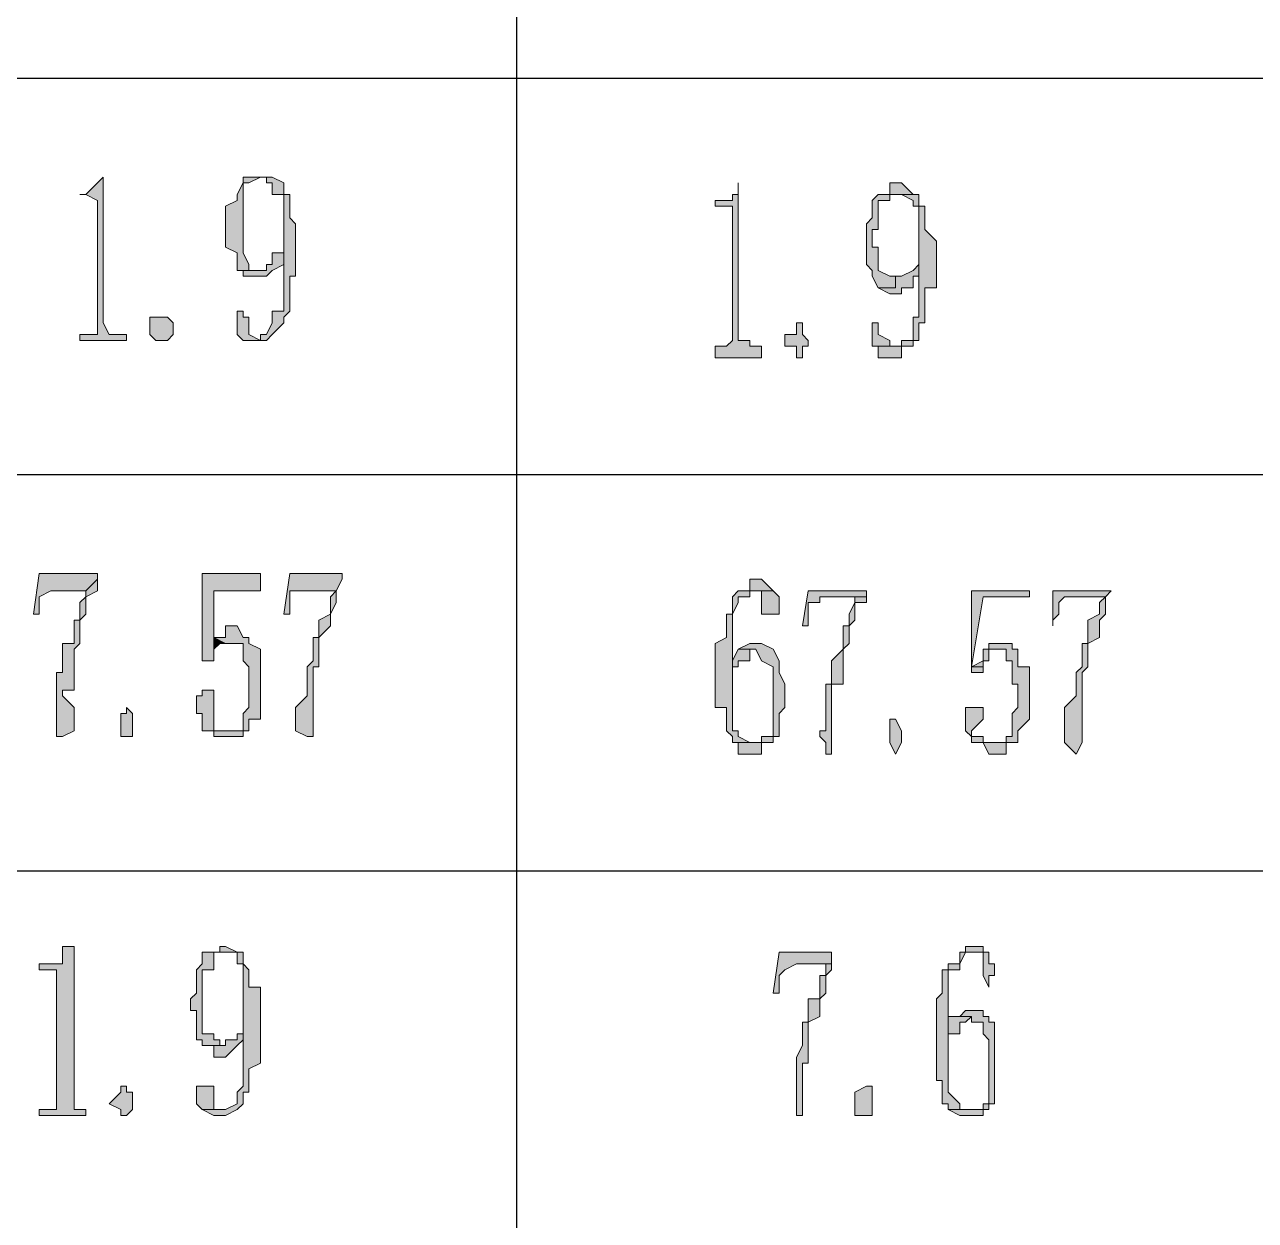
# Model space of a CAD drawing. Header units: millimetres. Extents: x 20 to 821, y 1 to 1134.
# Drawn here: x 745.11 to 783.13, y 311.18 to 348.11 of the extents above; entities that cross this region are included whole.
import ezdxf

# ---------------------------------------------------------------- set-up
doc = ezdxf.new("R2010")
doc.units = ezdxf.units.MM
doc.layers.add('1', color=7, linetype='Continuous')

msp = doc.modelspace()

# ---------------------------------------------------------------- hatches: boundary and pattern name
h = msp.add_hatch(color=0)
h.dxf.hatch_style = 2
h.paths.add_polyline_path([(747.54, 343.401732), (747.36, 343.221732), (747, 342.861732), (746.82, 342.861732), (747, 342.861732), (747.36, 342.681732), (747.36, 338.541732), (747, 338.541732), (746.82, 338.541732), (746.82, 338.361732), (748.26, 338.361732), (748.26, 338.541732), (748.08, 338.541732), (747.72, 338.541732), (747.54, 338.901732)])
h = msp.add_hatch(color=0)
h.dxf.hatch_style = 2
h.paths.add_polyline_path([(752.4, 343.401732), (751.86, 343.401732), (751.86, 343.221732), (751.68, 342.861732), (751.68, 342.681732), (751.32, 342.501732), (751.32, 341.241732), (751.68, 341.061732), (751.68, 340.701732), (751.68, 340.521732), (752.4, 340.521732), (752.04, 340.521732), (752.04, 340.701732), (751.86, 341.061732), (751.86, 343.221732), (752.04, 343.221732), (752.4, 343.401732), (752.76, 343.401732), (752.58, 343.401732)])
h = msp.add_hatch(color=0)
h.dxf.hatch_style = 2
h.paths.add_polyline_path([(752.76, 343.401732), (752.4, 343.401732), (752.58, 343.401732), (752.58, 343.221732), (752.76, 343.221732), (752.76, 342.861732), (753.12, 342.861732), (753.12, 340.341732), (753.12, 339.981732), (753.12, 339.261732), (752.76, 339.261732), (752.76, 338.901732), (752.58, 338.541732), (752.4, 338.541732), (752.4, 338.361732), (751.86, 338.361732), (752.04, 338.361732), (752.58, 338.361732), (752.76, 338.541732), (753.12, 338.901732), (753.12, 339.081732), (753.3, 339.261732), (753.3, 340.341732), (753.48, 340.341732), (753.48, 341.961732), (753.3, 342.141732), (753.3, 342.861732), (753.12, 342.861732), (753.12, 343.221732)])
h = msp.add_hatch(color=0)
h.dxf.hatch_style = 2
h.paths.add_polyline_path([(767.16, 343.221732), (767.16, 342.861732), (766.98, 342.861732), (766.98, 342.681732), (766.8, 342.681732), (766.44, 342.681732), (766.44, 342.501732), (766.98, 342.501732), (766.98, 342.141732), (766.98, 338.361732), (766.8, 338.181732), (766.44, 338.181732), (766.44, 337.821732), (767.88, 337.821732), (767.88, 338.181732), (767.7, 338.181732), (767.52, 338.181732), (767.52, 338.361732), (767.16, 338.361732), (767.16, 338.541732)])
h = msp.add_hatch(color=0)
h.dxf.hatch_style = 2
h.paths.add_polyline_path([(772.02, 343.221732), (771.84, 343.221732), (771.84, 342.861732), (771.48, 342.861732), (771.3, 342.681732), (771.3, 342.141732), (771.12, 341.961732), (771.12, 340.701732), (771.3, 340.521732), (771.3, 340.341732), (771.48, 339.981732), (772.02, 339.981732), (772.02, 340.341732), (771.84, 340.341732), (771.48, 340.521732), (771.48, 341.241732), (771.3, 341.241732), (771.3, 341.781732), (771.48, 341.781732), (771.48, 342.681732), (771.84, 342.681732), (771.84, 342.861732), (772.02, 342.861732), (772.56, 342.861732), (772.2, 343.221732)])
h = msp.add_hatch(color=0)
h.dxf.hatch_style = 2
h.paths.add_polyline_path([(772.56, 342.861732), (772.02, 342.861732), (772.2, 342.861732), (772.56, 342.681732), (772.56, 342.501732), (772.74, 342.501732), (772.74, 339.801732), (772.74, 339.621732), (772.74, 339.081732), (772.56, 339.081732), (772.56, 338.361732), (772.2, 338.361732), (772.2, 338.181732), (772.02, 338.181732), (771.48, 338.181732), (771.48, 337.821732), (772.2, 337.821732), (772.2, 338.181732), (772.56, 338.181732), (772.56, 338.361732), (772.74, 338.361732), (772.74, 338.541732), (772.74, 338.901732), (772.92, 338.901732), (772.92, 339.981732), (773.28, 339.981732), (773.28, 341.421732), (772.92, 341.781732), (772.92, 342.501732), (772.74, 342.501732), (772.74, 342.861732)])
h = msp.add_hatch(color=0)
h.dxf.hatch_style = 2
h.paths.add_polyline_path([(753.12, 341.061732), (752.76, 341.061732), (752.76, 340.701732), (752.58, 340.701732), (752.58, 340.521732), (751.86, 340.521732), (751.86, 340.341732), (752.58, 340.341732), (752.76, 340.521732), (753.12, 340.701732)])
h = msp.add_hatch(color=0)
h.dxf.hatch_style = 2
h.paths.add_polyline_path([(772.74, 340.701732), (772.56, 340.521732), (772.2, 340.341732), (772.02, 340.341732), (772.02, 339.981732), (771.48, 339.981732), (771.84, 339.801732), (772.2, 339.801732), (772.2, 339.981732), (772.56, 339.981732), (772.56, 340.341732), (772.74, 340.341732), (772.74, 340.521732)])
h = msp.add_hatch(color=0)
h.dxf.hatch_style = 2
h.paths.add_polyline_path([(751.86, 339.261732), (751.68, 339.261732), (751.68, 339.081732), (751.68, 338.541732), (751.86, 338.361732), (752.4, 338.361732), (752.04, 338.541732), (752.04, 339.081732), (751.86, 339.081732)])
h = msp.add_hatch(color=0)
h.dxf.hatch_style = 2
h.paths.add_polyline_path([(749.16, 338.361732), (748.98, 338.541732), (748.98, 339.081732), (749.16, 339.081732), (749.52, 339.081732), (749.7, 338.901732), (749.7, 338.541732), (749.52, 338.361732)])
h = msp.add_hatch(color=0)
h.dxf.hatch_style = 2
h.paths.add_polyline_path([(768.96, 337.821732), (768.96, 338.181732), (768.6, 338.181732), (768.6, 338.541732), (768.96, 338.541732), (768.96, 338.901732), (769.14, 338.901732), (769.14, 338.541732), (769.32, 338.361732), (769.32, 338.181732), (769.14, 338.181732), (769.14, 337.821732)])
h = msp.add_hatch(color=0)
h.dxf.hatch_style = 2
h.paths.add_polyline_path([(771.48, 338.901732), (771.3, 338.901732), (771.3, 338.541732), (771.3, 338.181732), (771.48, 338.181732), (772.02, 338.181732), (771.84, 338.181732), (771.84, 338.361732), (771.48, 338.541732)])
h = msp.add_hatch(color=0)
h.dxf.hatch_style = 2
h.paths.add_polyline_path([(747.36, 331.161732), (745.56, 331.161732), (745.38, 329.901732), (745.56, 329.901732), (745.56, 330.261732), (745.56, 330.441732), (745.92, 330.621732), (747, 330.621732), (747.36, 330.981732)])
h = msp.add_hatch(color=0)
h.dxf.hatch_style = 2
h.paths.add_polyline_path([(747.36, 330.981732), (747, 330.621732), (747, 330.441732), (746.82, 330.261732), (746.82, 329.721732), (746.64, 329.721732), (746.64, 329.001732), (746.28, 329.001732), (746.28, 328.101732), (746.1, 328.101732), (746.1, 327.381732), (746.1, 327.021732), (746.1, 326.121732), (746.28, 326.121732), (746.64, 326.301732), (746.64, 327.021732), (746.28, 327.381732), (746.28, 327.561732), (746.64, 327.561732), (746.64, 328.821732), (746.82, 329.001732), (746.82, 329.721732), (747, 329.901732), (747, 330.441732), (747.36, 330.621732)])
h = msp.add_hatch(color=0)
h.dxf.hatch_style = 2
h.paths.add_polyline_path([(752.4, 331.161732), (750.6, 331.161732), (750.6, 328.461732), (750.96, 328.461732), (750.96, 328.821732), (750.96, 330.621732), (752.4, 330.621732)])
h = msp.add_hatch(color=0)
h.dxf.hatch_style = 2
h.paths.add_polyline_path([(754.92, 331.161732), (753.3, 331.161732), (753.12, 329.901732), (753.3, 329.901732), (753.3, 330.261732), (753.3, 330.621732), (753.48, 330.621732), (754.74, 330.621732), (754.92, 330.981732)])
h = msp.add_hatch(color=0)
h.dxf.hatch_style = 2
h.paths.add_polyline_path([(754.92, 330.981732), (754.74, 330.621732), (754.56, 330.441732), (754.56, 329.901732), (754.2, 329.721732), (754.2, 329.181732), (754.02, 329.181732), (754.02, 328.461732), (753.84, 328.281732), (753.84, 327.381732), (753.48, 327.021732), (753.48, 326.301732), (753.84, 326.121732), (754.02, 326.121732), (754.02, 326.301732), (754.02, 328.281732), (754.2, 328.281732), (754.2, 329.181732), (754.56, 329.541732), (754.56, 329.901732), (754.74, 330.261732), (754.74, 330.621732)])
h = msp.add_hatch(color=0)
h.dxf.hatch_style = 2
h.paths.add_polyline_path([(767.7, 330.981732), (767.52, 330.981732), (767.52, 330.621732), (767.16, 330.621732), (766.98, 330.441732), (766.98, 329.901732), (766.8, 329.901732), (766.8, 329.181732), (766.44, 329.001732), (766.44, 328.101732), (766.44, 327.741732), (766.44, 327.021732), (766.8, 327.021732), (766.8, 326.301732), (766.98, 326.121732), (766.98, 325.941732), (767.16, 325.941732), (767.7, 325.941732), (767.52, 325.941732), (767.16, 326.121732), (767.16, 326.301732), (766.98, 326.301732), (766.98, 329.901732), (767.16, 330.261732), (767.16, 330.441732), (767.52, 330.441732), (767.52, 330.621732), (767.7, 330.621732), (768.24, 330.621732), (767.88, 330.981732)])
h = msp.add_hatch(color=0)
h.dxf.hatch_style = 2
h.paths.add_polyline_path([(768.24, 330.621732), (767.7, 330.621732), (767.88, 330.621732), (767.88, 329.901732), (768.24, 329.901732), (768.42, 329.901732), (768.42, 330.261732), (768.42, 330.441732)])
h = msp.add_hatch(color=0)
h.dxf.hatch_style = 2
h.paths.add_polyline_path([(771.12, 330.621732), (769.32, 330.621732), (769.14, 329.541732), (769.32, 329.541732), (769.32, 329.721732), (769.32, 330.261732), (769.68, 330.261732), (769.68, 330.441732), (769.86, 330.441732), (771.12, 330.441732)])
h = msp.add_hatch(color=0)
h.dxf.hatch_style = 2
h.paths.add_polyline_path([(771.12, 330.441732), (770.76, 330.441732), (770.76, 330.261732), (770.58, 329.901732), (770.58, 329.541732), (770.4, 329.541732), (770.4, 328.821732), (770.04, 328.461732), (770.04, 327.741732), (769.86, 327.741732), (769.86, 326.841732), (769.86, 326.661732), (769.86, 326.301732), (769.68, 326.301732), (769.68, 326.121732), (769.86, 325.941732), (769.86, 325.581732), (770.04, 325.581732), (770.04, 327.741732), (770.4, 327.741732), (770.4, 328.821732), (770.58, 329.001732), (770.58, 329.541732), (770.76, 329.721732), (770.76, 330.261732), (771.12, 330.261732)])
h = msp.add_hatch(color=0)
h.dxf.hatch_style = 2
h.paths.add_polyline_path([(776.16, 330.621732), (774.36, 330.621732), (774.36, 328.101732), (774.72, 328.101732), (774.72, 328.281732), (774.36, 328.281732), (774.72, 330.441732), (776.16, 330.441732)])
h = msp.add_hatch(color=0)
h.dxf.hatch_style = 2
h.paths.add_polyline_path([(778.68, 330.621732), (776.88, 330.621732), (776.88, 329.541732), (776.88, 329.721732), (777.06, 329.901732), (777.06, 330.261732), (777.24, 330.441732), (778.5, 330.441732)])
h = msp.add_hatch(color=0)
h.dxf.hatch_style = 2
h.paths.add_polyline_path([(778.5, 330.441732), (778.32, 330.261732), (778.32, 329.901732), (777.96, 329.721732), (777.96, 329.001732), (777.78, 329.001732), (777.78, 328.281732), (777.6, 328.101732), (777.6, 327.381732), (777.24, 327.021732), (777.24, 326.841732), (777.24, 326.661732), (777.24, 325.941732), (777.6, 325.581732), (777.78, 325.941732), (777.78, 328.101732), (777.96, 328.281732), (777.96, 329.001732), (778.32, 329.181732), (778.32, 329.721732), (778.5, 329.901732)])
h = msp.add_hatch(color=0)
h.dxf.hatch_style = 2
h.paths.add_polyline_path([(751.68, 329.541732), (751.32, 329.541732), (751.32, 329.181732), (750.96, 329.181732), (751.32, 329.001732), (751.86, 329.001732), (751.86, 328.821732), (751.86, 328.461732), (752.04, 328.281732), (752.04, 327.021732), (751.86, 326.841732), (751.86, 326.301732), (751.68, 326.301732), (750.96, 326.301732), (750.96, 326.121732), (751.86, 326.121732), (751.86, 326.301732), (752.04, 326.301732), (752.04, 326.661732), (752.4, 326.661732), (752.4, 326.841732), (752.4, 328.821732), (752.04, 329.001732), (752.04, 329.181732), (751.86, 329.181732)])
h = msp.add_hatch(color=0)
h.dxf.hatch_style = 2
h.paths.add_polyline_path([(750.96, 329.181732), (750.96, 328.821732), (751.14, 329.001732), (751.32, 329.001732)])
h = msp.add_hatch(color=0)
h.dxf.hatch_style = 2
h.paths.add_polyline_path([(767.7, 329.001732), (767.52, 329.001732), (767.16, 328.821732), (767.7, 328.821732), (767.88, 328.461732), (768.24, 328.281732), (768.24, 326.301732), (768.24, 326.121732), (767.88, 326.121732), (767.88, 325.941732), (767.7, 325.941732), (767.16, 325.941732), (767.16, 325.581732), (767.88, 325.581732), (767.88, 325.941732), (768.24, 325.941732), (768.24, 326.121732), (768.42, 326.121732), (768.42, 326.301732), (768.42, 326.841732), (768.6, 327.021732), (768.6, 327.741732), (768.42, 328.101732), (768.42, 328.461732), (768.24, 328.821732), (767.88, 329.001732)])
h = msp.add_hatch(color=0)
h.dxf.hatch_style = 2
h.paths.add_polyline_path([(775.44, 329.001732), (774.9, 329.001732), (774.9, 328.821732), (774.72, 328.821732), (775.08, 328.821732), (775.44, 328.821732), (775.44, 328.461732), (775.62, 328.461732), (775.62, 328.281732), (775.62, 327.741732), (775.8, 327.741732), (775.8, 327.021732), (775.62, 326.841732), (775.62, 326.301732), (775.62, 326.121732), (775.44, 326.121732), (775.44, 325.941732), (775.08, 325.941732), (774.72, 325.941732), (774.9, 325.581732), (775.44, 325.581732), (775.44, 325.941732), (775.8, 325.941732), (775.8, 326.121732), (775.8, 326.301732), (776.16, 326.661732), (776.16, 328.281732), (775.8, 328.281732), (775.8, 328.821732), (775.62, 328.821732), (775.62, 329.001732)])
h = msp.add_hatch(color=0)
h.dxf.hatch_style = 2
h.paths.add_polyline_path([(767.16, 328.821732), (766.98, 328.461732), (766.98, 328.101732), (766.98, 328.281732), (767.16, 328.281732), (767.16, 328.461732), (767.52, 328.461732), (767.52, 328.821732), (767.7, 328.821732)])
h = msp.add_hatch(color=0)
h.dxf.hatch_style = 2
h.paths.add_polyline_path([(774.72, 328.821732), (774.72, 328.461732), (774.36, 328.281732), (774.72, 328.281732), (774.72, 328.461732), (774.9, 328.461732), (774.9, 328.821732), (775.08, 328.821732)])
h = msp.add_hatch(color=0)
h.dxf.hatch_style = 2
h.paths.add_polyline_path([(750.6, 327.561732), (750.6, 327.381732), (750.42, 327.381732), (750.42, 326.841732), (750.6, 326.841732), (750.6, 326.301732), (750.96, 326.301732), (751.32, 326.301732), (751.14, 326.301732), (750.96, 326.301732), (750.96, 326.661732), (750.96, 327.021732), (750.96, 327.561732)])
h = msp.add_hatch(color=0)
h.dxf.hatch_style = 2
h.paths.add_polyline_path([(748.26, 326.121732), (748.08, 326.121732), (748.08, 326.301732), (748.08, 326.841732), (748.26, 326.841732), (748.26, 327.021732), (748.44, 326.841732), (748.44, 326.121732)])
h = msp.add_hatch(color=0)
h.dxf.hatch_style = 2
h.paths.add_polyline_path([(774.36, 327.021732), (774.18, 327.021732), (774.18, 326.841732), (774.18, 326.301732), (774.36, 326.121732), (774.36, 325.941732), (774.72, 325.941732), (775.08, 325.941732), (774.9, 325.941732), (774.72, 325.941732), (774.72, 326.121732), (774.36, 326.121732), (774.36, 326.301732), (774.72, 326.661732), (774.72, 327.021732)])
h = msp.add_hatch(color=0)
h.dxf.hatch_style = 2
h.paths.add_polyline_path([(772.02, 325.581732), (771.84, 325.941732), (771.84, 326.661732), (772.02, 326.661732), (772.2, 326.301732), (772.2, 325.941732)])
h = msp.add_hatch(color=0)
h.dxf.hatch_style = 2
h.paths.add_polyline_path([(746.64, 319.641732), (746.28, 319.641732), (746.28, 319.461732), (746.28, 319.101732), (746.1, 319.101732), (745.56, 319.101732), (745.56, 318.921732), (746.1, 318.921732), (746.1, 318.741732), (746.1, 314.601732), (745.92, 314.601732), (745.56, 314.601732), (745.56, 314.421732), (747, 314.421732), (747, 314.601732), (746.82, 314.601732), (746.64, 314.601732), (746.64, 314.781732)])
h = msp.add_hatch(color=0)
h.dxf.hatch_style = 2
h.paths.add_polyline_path([(751.32, 319.641732), (751.14, 319.641732), (751.14, 319.461732), (750.6, 319.461732), (750.6, 319.101732), (750.42, 318.921732), (750.42, 318.201732), (750.24, 318.021732), (750.24, 317.661732), (750.42, 317.661732), (750.42, 316.761732), (750.6, 316.761732), (750.6, 316.581732), (751.14, 316.581732), (751.14, 316.761732), (750.96, 316.761732), (750.96, 316.941732), (750.6, 316.941732), (750.6, 318.921732), (750.96, 318.921732), (750.96, 319.461732), (751.14, 319.461732), (751.86, 319.461732), (751.68, 319.461732)])
h = msp.add_hatch(color=0)
h.dxf.hatch_style = 2
h.paths.add_polyline_path([(751.86, 319.461732), (751.32, 319.461732), (751.68, 319.461732), (751.68, 319.101732), (751.86, 319.101732), (751.86, 316.221732), (751.86, 316.041732), (751.86, 315.321732), (751.68, 315.141732), (751.68, 314.781732), (751.32, 314.601732), (750.6, 314.601732), (750.96, 314.421732), (751.32, 314.421732), (751.68, 314.601732), (751.86, 314.781732), (751.86, 315.141732), (752.04, 315.141732), (752.04, 315.861732), (752.4, 316.041732), (752.4, 318.381732), (752.04, 318.381732), (752.04, 318.921732), (751.86, 319.101732)])
h = msp.add_hatch(color=0)
h.dxf.hatch_style = 2
h.paths.add_polyline_path([(770.04, 319.461732), (768.42, 319.461732), (768.24, 318.201732), (768.42, 318.201732), (768.42, 318.381732), (768.42, 318.741732), (768.6, 318.921732), (768.96, 319.101732), (770.04, 319.101732)])
h = msp.add_hatch(color=0)
h.dxf.hatch_style = 2
h.paths.add_polyline_path([(774.36, 319.641732), (774.18, 319.641732), (774.18, 319.461732), (774, 319.461732), (774, 319.101732), (773.64, 319.101732), (773.64, 318.921732), (773.46, 318.921732), (773.46, 318.741732), (773.46, 318.201732), (773.28, 318.021732), (773.28, 316.761732), (773.28, 316.581732), (773.28, 315.501732), (773.46, 315.501732), (773.46, 314.781732), (773.64, 314.781732), (773.64, 314.601732), (774.36, 314.601732), (774, 314.601732), (774, 314.781732), (773.64, 315.141732), (773.64, 318.921732), (774, 318.921732), (774, 319.101732), (774.18, 319.461732), (774.9, 319.461732), (774.72, 319.461732), (774.72, 319.641732)])
h = msp.add_hatch(color=0)
h.dxf.hatch_style = 2
h.paths.add_polyline_path([(774.9, 319.461732), (774.36, 319.461732), (774.72, 319.461732), (774.72, 318.741732), (774.9, 318.381732), (774.9, 318.741732), (775.08, 318.741732), (775.08, 319.101732), (774.9, 319.101732)])
h = msp.add_hatch(color=0)
h.dxf.hatch_style = 2
h.paths.add_polyline_path([(770.04, 319.101732), (769.86, 319.101732), (769.86, 318.921732), (769.86, 318.741732), (769.68, 318.741732), (769.68, 318.021732), (769.32, 318.021732), (769.32, 317.301732), (769.14, 317.301732), (769.14, 316.581732), (768.96, 316.221732), (768.96, 315.501732), (768.96, 315.321732), (768.96, 314.421732), (769.14, 314.421732), (769.14, 316.041732), (769.32, 316.041732), (769.32, 317.301732), (769.68, 317.481732), (769.68, 318.021732), (769.86, 318.201732), (769.86, 318.741732), (770.04, 318.921732)])
h = msp.add_hatch(color=0)
h.dxf.hatch_style = 2
h.paths.add_polyline_path([(774.36, 317.661732), (774.18, 317.661732), (774, 317.481732), (773.64, 317.481732), (774.36, 317.481732), (774.36, 317.301732), (774.72, 317.301732), (774.72, 316.941732), (774.9, 316.761732), (774.9, 315.141732), (774.9, 314.781732), (774.72, 314.781732), (774.72, 314.601732), (773.64, 314.601732), (774, 314.421732), (774.72, 314.421732), (774.72, 314.601732), (774.9, 314.601732), (774.9, 314.781732), (775.08, 314.781732), (775.08, 315.141732), (775.08, 317.301732), (774.9, 317.301732), (774.9, 317.481732), (774.72, 317.481732), (774.72, 317.661732)])
h = msp.add_hatch(color=0)
h.dxf.hatch_style = 2
h.paths.add_polyline_path([(751.86, 317.301732), (751.86, 316.941732), (751.68, 316.941732), (751.68, 316.761732), (751.32, 316.761732), (751.32, 316.581732), (751.14, 316.581732), (750.6, 316.581732), (750.96, 316.581732), (750.96, 316.221732), (751.14, 316.221732), (751.32, 316.221732), (751.68, 316.581732), (751.86, 316.761732)])
h = msp.add_hatch(color=0)
h.dxf.hatch_style = 2
h.paths.add_polyline_path([(773.64, 317.481732), (773.64, 316.761732), (773.64, 316.941732), (774, 316.941732), (774, 317.301732), (774.18, 317.301732), (774.36, 317.481732)])
h = msp.add_hatch(color=0)
h.dxf.hatch_style = 2
h.paths.add_polyline_path([(748.26, 314.421732), (748.08, 314.421732), (748.08, 314.601732), (747.72, 314.781732), (748.08, 315.141732), (748.08, 315.321732), (748.26, 315.321732), (748.26, 315.141732), (748.44, 315.141732), (748.44, 314.601732)])
h = msp.add_hatch(color=0)
h.dxf.hatch_style = 2
h.paths.add_polyline_path([(750.6, 315.321732), (750.42, 315.321732), (750.42, 315.141732), (750.42, 314.781732), (750.6, 314.601732), (751.14, 314.601732), (750.96, 314.601732), (750.96, 315.321732)])
h = msp.add_hatch(color=0)
h.dxf.hatch_style = 2
h.paths.add_polyline_path([(771.12, 314.421732), (770.76, 314.421732), (770.76, 314.601732), (770.76, 315.141732), (771.12, 315.321732), (771.3, 315.321732), (771.3, 315.141732), (771.3, 314.421732)])

# ---------------------------------------------------------------- linework, layer by layer
at = {"layer": '1', "color": 0, "lineweight": 25}
for points in [[(760.32, 89.781732), (760.32, 419.721732)], [(557.64, 346.461732), (821.16, 346.461732)], [(557.64, 334.221732), (821.16, 334.221732)], [(557.64, 321.981732), (821.16, 321.981732)]]:
    msp.add_lwpolyline(points, dxfattribs=at)
at = {"layer": '1', "color": 0, "lineweight": 5}
for points in [[(747.54, 343.401732), (747.36, 343.221732), (747, 342.861732), (746.82, 342.861732), (747, 342.861732), (747.36, 342.681732), (747.36, 338.541732), (747, 338.541732), (746.82, 338.541732), (746.82, 338.361732), (748.26, 338.361732), (748.26, 338.541732), (748.08, 338.541732), (747.72, 338.541732), (747.54, 338.901732), (747.54, 343.401732)], [(752.4, 343.401732), (751.86, 343.401732), (751.86, 343.221732), (751.68, 342.861732), (751.68, 342.681732), (751.32, 342.501732), (751.32, 341.241732), (751.68, 341.061732), (751.68, 340.701732), (751.68, 340.521732), (752.4, 340.521732), (752.04, 340.521732), (752.04, 340.701732), (751.86, 341.061732), (751.86, 343.221732), (752.04, 343.221732), (752.4, 343.401732), (752.76, 343.401732), (752.58, 343.401732), (752.4, 343.401732)], [(752.76, 343.401732), (752.4, 343.401732), (752.58, 343.401732), (752.58, 343.221732), (752.76, 343.221732), (752.76, 342.861732), (753.12, 342.861732), (753.12, 340.341732), (753.12, 339.981732), (753.12, 339.261732), (752.76, 339.261732), (752.76, 338.901732), (752.58, 338.541732), (752.4, 338.541732), (752.4, 338.361732), (751.86, 338.361732), (752.04, 338.361732), (752.58, 338.361732), (752.76, 338.541732), (753.12, 338.901732), (753.12, 339.081732), (753.3, 339.261732), (753.3, 340.341732), (753.48, 340.341732), (753.48, 341.961732), (753.3, 342.141732), (753.3, 342.861732), (753.12, 342.861732), (753.12, 343.221732), (752.76, 343.401732)], [(767.16, 343.221732), (767.16, 342.861732), (766.98, 342.861732), (766.98, 342.681732), (766.8, 342.681732), (766.44, 342.681732), (766.44, 342.501732), (766.98, 342.501732), (766.98, 342.141732), (766.98, 338.361732), (766.8, 338.181732), (766.44, 338.181732), (766.44, 337.821732), (767.88, 337.821732), (767.88, 338.181732), (767.7, 338.181732), (767.52, 338.181732), (767.52, 338.361732), (767.16, 338.361732), (767.16, 338.541732), (767.16, 343.221732)], [(772.02, 343.221732), (771.84, 343.221732), (771.84, 342.861732), (771.48, 342.861732), (771.3, 342.681732), (771.3, 342.141732), (771.12, 341.961732), (771.12, 340.701732), (771.3, 340.521732), (771.3, 340.341732), (771.3, 340.341732), (771.48, 339.981732), (772.02, 339.981732), (772.02, 340.341732), (771.84, 340.341732), (771.48, 340.521732), (771.48, 341.241732), (771.3, 341.241732), (771.3, 341.781732), (771.48, 341.781732), (771.48, 342.681732), (771.84, 342.681732), (771.84, 342.861732), (772.02, 342.861732), (772.56, 342.861732), (772.2, 343.221732), (772.02, 343.221732)], [(772.56, 342.861732), (772.02, 342.861732), (772.2, 342.861732), (772.56, 342.681732), (772.56, 342.501732), (772.74, 342.501732), (772.74, 339.801732), (772.74, 339.621732), (772.74, 339.081732), (772.56, 339.081732), (772.56, 338.361732), (772.2, 338.361732), (772.2, 338.181732), (772.02, 338.181732), (771.48, 338.181732), (771.48, 337.821732), (772.2, 337.821732), (772.2, 338.181732), (772.56, 338.181732), (772.56, 338.361732), (772.74, 338.361732), (772.74, 338.541732), (772.74, 338.901732), (772.92, 338.901732), (772.92, 339.981732), (773.28, 339.981732), (773.28, 341.421732), (772.92, 341.781732), (772.92, 342.501732), (772.74, 342.501732), (772.74, 342.861732), (772.56, 342.861732)], [(753.12, 341.061732), (752.76, 341.061732), (752.76, 340.701732), (752.58, 340.701732), (752.58, 340.521732), (751.86, 340.521732), (751.86, 340.341732), (752.58, 340.341732), (752.76, 340.521732), (753.12, 340.701732), (753.12, 341.061732)], [(772.74, 340.701732), (772.56, 340.521732), (772.2, 340.341732), (772.02, 340.341732), (772.02, 339.981732), (771.48, 339.981732), (771.84, 339.801732), (772.2, 339.801732), (772.2, 339.981732), (772.56, 339.981732), (772.56, 340.341732), (772.74, 340.341732), (772.74, 340.521732), (772.74, 340.701732)], [(751.86, 339.261732), (751.68, 339.261732), (751.68, 339.081732), (751.68, 338.541732), (751.86, 338.361732), (752.4, 338.361732), (752.04, 338.541732), (752.04, 339.081732), (751.86, 339.081732), (751.86, 339.261732)], [(749.16, 338.361732), (748.98, 338.541732), (748.98, 339.081732), (749.16, 339.081732), (749.52, 339.081732), (749.7, 338.901732), (749.7, 338.541732), (749.52, 338.361732), (749.16, 338.361732)], [(768.96, 337.821732), (768.96, 338.181732), (768.6, 338.181732), (768.6, 338.541732), (768.96, 338.541732), (768.96, 338.901732), (769.14, 338.901732), (769.14, 338.541732), (769.32, 338.361732), (769.32, 338.181732), (769.14, 338.181732), (769.14, 337.821732), (768.96, 337.821732)], [(771.48, 338.901732), (771.3, 338.901732), (771.3, 338.541732), (771.3, 338.181732), (771.48, 338.181732), (772.02, 338.181732), (771.84, 338.181732), (771.84, 338.361732), (771.48, 338.541732), (771.48, 338.901732)], [(747.36, 331.161732), (745.56, 331.161732), (745.38, 329.901732), (745.56, 329.901732), (745.56, 330.261732), (745.56, 330.441732), (745.92, 330.621732), (747, 330.621732), (747.36, 330.981732), (747.36, 331.161732)], [(747.36, 330.981732), (747, 330.621732), (747, 330.441732), (746.82, 330.261732), (746.82, 329.721732), (746.64, 329.721732), (746.64, 329.001732), (746.28, 329.001732), (746.28, 328.101732), (746.1, 328.101732), (746.1, 327.381732), (746.1, 327.021732), (746.1, 326.121732), (746.28, 326.121732), (746.64, 326.301732), (746.64, 327.021732), (746.28, 327.381732), (746.28, 327.561732), (746.64, 327.561732), (746.64, 328.821732), (746.82, 329.001732), (746.82, 329.721732), (747, 329.901732), (747, 330.441732), (747.36, 330.621732), (747.36, 330.981732)], [(752.4, 331.161732), (750.6, 331.161732), (750.6, 328.461732), (750.96, 328.461732), (750.96, 328.821732), (750.96, 330.621732), (752.4, 330.621732), (752.4, 331.161732)], [(754.92, 331.161732), (753.3, 331.161732), (753.12, 329.901732), (753.3, 329.901732), (753.3, 330.261732), (753.3, 330.621732), (753.48, 330.621732), (754.74, 330.621732), (754.92, 330.981732), (754.92, 331.161732)], [(754.92, 330.981732), (754.74, 330.621732), (754.56, 330.441732), (754.56, 329.901732), (754.2, 329.721732), (754.2, 329.181732), (754.02, 329.181732), (754.02, 328.461732), (753.84, 328.281732), (753.84, 327.381732), (753.48, 327.021732), (753.48, 326.301732), (753.84, 326.121732), (754.02, 326.121732), (754.02, 326.301732), (754.02, 328.281732), (754.2, 328.281732), (754.2, 329.181732), (754.56, 329.541732), (754.56, 329.901732), (754.74, 330.261732), (754.74, 330.621732), (754.92, 330.981732)], [(767.7, 330.981732), (767.52, 330.981732), (767.52, 330.621732), (767.16, 330.621732), (766.98, 330.441732), (766.98, 329.901732), (766.8, 329.901732), (766.8, 329.181732), (766.44, 329.001732), (766.44, 328.101732), (766.44, 327.741732), (766.44, 327.021732), (766.8, 327.021732), (766.8, 326.301732), (766.98, 326.121732), (766.98, 325.941732), (767.16, 325.941732), (767.7, 325.941732), (767.52, 325.941732), (767.16, 326.121732), (767.16, 326.301732), (766.98, 326.301732), (766.98, 329.901732), (767.16, 330.261732), (767.16, 330.441732), (767.52, 330.441732), (767.52, 330.621732), (767.7, 330.621732), (768.24, 330.621732), (767.88, 330.981732), (767.7, 330.981732)], [(768.24, 330.621732), (767.7, 330.621732), (767.88, 330.621732), (767.88, 329.901732), (768.24, 329.901732), (768.42, 329.901732), (768.42, 330.261732), (768.42, 330.441732), (768.24, 330.621732)], [(771.12, 330.621732), (769.32, 330.621732), (769.14, 329.541732), (769.32, 329.541732), (769.32, 329.721732), (769.32, 330.261732), (769.68, 330.261732), (769.68, 330.441732), (769.86, 330.441732), (771.12, 330.441732), (771.12, 330.621732)], [(771.12, 330.441732), (770.76, 330.441732), (770.76, 330.261732), (770.58, 329.901732), (770.58, 329.541732), (770.4, 329.541732), (770.4, 328.821732), (770.04, 328.461732), (770.04, 327.741732), (769.86, 327.741732), (769.86, 326.841732), (769.86, 326.661732), (769.86, 326.301732), (769.68, 326.301732), (769.68, 326.121732), (769.86, 325.941732), (769.86, 325.581732), (770.04, 325.581732), (770.04, 327.741732), (770.4, 327.741732), (770.4, 328.821732), (770.58, 329.001732), (770.58, 329.541732), (770.76, 329.721732), (770.76, 330.261732), (771.12, 330.261732), (771.12, 330.441732)], [(776.16, 330.621732), (774.36, 330.621732), (774.36, 328.101732), (774.72, 328.101732), (774.72, 328.281732), (774.36, 328.281732), (774.72, 330.441732), (776.16, 330.441732), (776.16, 330.621732)], [(778.68, 330.621732), (776.88, 330.621732), (776.88, 329.541732), (776.88, 329.721732), (777.06, 329.901732), (777.06, 330.261732), (777.24, 330.441732), (778.5, 330.441732), (778.68, 330.621732)], [(778.5, 330.441732), (778.32, 330.261732), (778.32, 329.901732), (777.96, 329.721732), (777.96, 329.001732), (777.78, 329.001732), (777.78, 328.281732), (777.6, 328.101732), (777.6, 327.381732), (777.24, 327.021732), (777.24, 326.841732), (777.24, 326.661732), (777.24, 325.941732), (777.6, 325.581732), (777.78, 325.941732), (777.78, 328.101732), (777.96, 328.281732), (777.96, 329.001732), (778.32, 329.181732), (778.32, 329.721732), (778.5, 329.901732), (778.5, 330.441732)], [(751.68, 329.541732), (751.32, 329.541732), (751.32, 329.181732), (750.96, 329.181732), (751.32, 329.001732), (751.86, 329.001732), (751.86, 328.821732), (751.86, 328.461732), (752.04, 328.281732), (752.04, 327.021732), (751.86, 326.841732), (751.86, 326.841732), (751.86, 326.301732), (751.68, 326.301732), (750.96, 326.301732), (750.96, 326.121732), (751.86, 326.121732), (751.86, 326.301732), (752.04, 326.301732), (752.04, 326.661732), (752.4, 326.661732), (752.4, 326.841732), (752.4, 328.821732), (752.04, 329.001732), (752.04, 329.181732), (751.86, 329.181732), (751.68, 329.541732)], [(750.96, 329.181732), (750.96, 328.821732), (751.14, 329.001732), (751.32, 329.001732), (750.96, 329.181732)], [(767.7, 329.001732), (767.52, 329.001732), (767.16, 328.821732), (767.7, 328.821732), (767.88, 328.461732), (768.24, 328.281732), (768.24, 326.301732), (768.24, 326.301732), (768.24, 326.121732), (767.88, 326.121732), (767.88, 325.941732), (767.7, 325.941732), (767.16, 325.941732), (767.16, 325.581732), (767.88, 325.581732), (767.88, 325.941732), (768.24, 325.941732), (768.24, 326.121732), (768.42, 326.121732), (768.42, 326.301732), (768.42, 326.841732), (768.6, 327.021732), (768.6, 327.741732), (768.42, 328.101732), (768.42, 328.461732), (768.24, 328.821732), (767.88, 329.001732), (767.7, 329.001732)], [(775.44, 329.001732), (774.9, 329.001732), (774.9, 328.821732), (774.72, 328.821732), (775.08, 328.821732), (775.44, 328.821732), (775.44, 328.461732), (775.62, 328.461732), (775.62, 328.281732), (775.62, 327.741732), (775.8, 327.741732), (775.8, 327.021732), (775.62, 326.841732), (775.62, 326.301732), (775.62, 326.301732), (775.62, 326.121732), (775.44, 326.121732), (775.44, 325.941732), (775.08, 325.941732), (774.72, 325.941732), (774.9, 325.581732), (775.44, 325.581732), (775.44, 325.941732), (775.8, 325.941732), (775.8, 326.121732), (775.8, 326.301732), (776.16, 326.661732), (776.16, 328.281732), (775.8, 328.281732), (775.8, 328.821732), (775.62, 328.821732), (775.62, 329.001732), (775.44, 329.001732)], [(767.16, 328.821732), (766.98, 328.461732), (766.98, 328.101732), (766.98, 328.281732), (767.16, 328.281732), (767.16, 328.461732), (767.52, 328.461732), (767.52, 328.821732), (767.7, 328.821732), (767.16, 328.821732)], [(774.72, 328.821732), (774.72, 328.461732), (774.36, 328.281732), (774.72, 328.281732), (774.72, 328.461732), (774.9, 328.461732), (774.9, 328.821732), (775.08, 328.821732), (774.72, 328.821732)], [(750.6, 327.561732), (750.6, 327.381732), (750.42, 327.381732), (750.42, 326.841732), (750.6, 326.841732), (750.6, 326.301732), (750.96, 326.301732), (751.32, 326.301732), (751.14, 326.301732), (750.96, 326.301732), (750.96, 326.661732), (750.96, 327.021732), (750.96, 327.021732), (750.96, 327.561732), (750.6, 327.561732)], [(748.26, 326.121732), (748.08, 326.121732), (748.08, 326.301732), (748.08, 326.841732), (748.26, 326.841732), (748.26, 327.021732), (748.44, 326.841732), (748.44, 326.121732), (748.26, 326.121732)], [(774.36, 327.021732), (774.18, 327.021732), (774.18, 326.841732), (774.18, 326.301732), (774.36, 326.121732), (774.36, 325.941732), (774.72, 325.941732), (775.08, 325.941732), (774.9, 325.941732), (774.72, 325.941732), (774.72, 326.121732), (774.36, 326.121732), (774.36, 326.301732), (774.72, 326.661732), (774.72, 326.661732), (774.72, 327.021732), (774.36, 327.021732)], [(772.02, 325.581732), (771.84, 325.941732), (771.84, 326.661732), (772.02, 326.661732), (772.2, 326.301732), (772.2, 325.941732), (772.02, 325.581732)], [(746.64, 319.641732), (746.28, 319.641732), (746.28, 319.461732), (746.28, 319.101732), (746.1, 319.101732), (745.56, 319.101732), (745.56, 318.921732), (746.1, 318.921732), (746.1, 318.741732), (746.1, 314.601732), (745.92, 314.601732), (745.56, 314.601732), (745.56, 314.421732), (747, 314.421732), (747, 314.601732), (746.82, 314.601732), (746.64, 314.601732), (746.64, 314.781732), (746.64, 319.641732)], [(751.32, 319.641732), (751.14, 319.641732), (751.14, 319.461732), (750.6, 319.461732), (750.6, 319.101732), (750.42, 318.921732), (750.42, 318.201732), (750.24, 318.021732), (750.24, 317.661732), (750.42, 317.661732), (750.42, 316.761732), (750.6, 316.761732), (750.6, 316.581732), (751.14, 316.581732), (751.14, 316.761732), (750.96, 316.761732), (750.96, 316.941732), (750.6, 316.941732), (750.6, 318.921732), (750.96, 318.921732), (750.96, 319.461732), (751.14, 319.461732), (751.86, 319.461732), (751.68, 319.461732), (751.32, 319.641732)], [(751.86, 319.461732), (751.32, 319.461732), (751.68, 319.461732), (751.68, 319.101732), (751.86, 319.101732), (751.86, 316.221732), (751.86, 316.041732), (751.86, 315.321732), (751.68, 315.141732), (751.68, 314.781732), (751.32, 314.601732), (750.6, 314.601732), (750.96, 314.421732), (751.32, 314.421732), (751.68, 314.601732), (751.86, 314.781732), (751.86, 315.141732), (752.04, 315.141732), (752.04, 315.861732), (752.4, 316.041732), (752.4, 318.381732), (752.04, 318.381732), (752.04, 318.921732), (751.86, 319.101732), (751.86, 319.461732)], [(770.04, 319.461732), (768.42, 319.461732), (768.24, 318.201732), (768.42, 318.201732), (768.42, 318.381732), (768.42, 318.741732), (768.6, 318.921732), (768.96, 319.101732), (770.04, 319.101732), (770.04, 319.461732)], [(774.36, 319.641732), (774.18, 319.641732), (774.18, 319.461732), (774, 319.461732), (774, 319.101732), (773.64, 319.101732), (773.64, 318.921732), (773.46, 318.921732), (773.46, 318.741732), (773.46, 318.201732), (773.28, 318.021732), (773.28, 316.761732), (773.28, 316.581732), (773.28, 315.501732), (773.46, 315.501732), (773.46, 314.781732), (773.64, 314.781732), (773.64, 314.601732), (774.36, 314.601732), (774, 314.601732), (774, 314.781732), (773.64, 315.141732), (773.64, 318.921732), (774, 318.921732), (774, 319.101732), (774.18, 319.461732), (774.9, 319.461732), (774.72, 319.461732), (774.72, 319.641732), (774.36, 319.641732)], [(774.9, 319.461732), (774.36, 319.461732), (774.72, 319.461732), (774.72, 318.741732), (774.9, 318.381732), (774.9, 318.741732), (775.08, 318.741732), (775.08, 319.101732), (774.9, 319.101732), (774.9, 319.461732)], [(770.04, 319.101732), (769.86, 319.101732), (769.86, 318.921732), (769.86, 318.741732), (769.68, 318.741732), (769.68, 318.021732), (769.32, 318.021732), (769.32, 317.301732), (769.14, 317.301732), (769.14, 316.581732), (768.96, 316.221732), (768.96, 315.501732), (768.96, 315.321732), (768.96, 314.421732), (769.14, 314.421732), (769.14, 316.041732), (769.32, 316.041732), (769.32, 317.301732), (769.68, 317.481732), (769.68, 318.021732), (769.86, 318.201732), (769.86, 318.741732), (770.04, 318.921732), (770.04, 319.101732)], [(774.36, 317.661732), (774.18, 317.661732), (774, 317.481732), (773.64, 317.481732), (774.36, 317.481732), (774.36, 317.301732), (774.72, 317.301732), (774.72, 316.941732), (774.9, 316.761732), (774.9, 315.141732), (774.9, 314.781732), (774.72, 314.781732), (774.72, 314.601732), (773.64, 314.601732), (774, 314.421732), (774.72, 314.421732), (774.72, 314.601732), (774.9, 314.601732), (774.9, 314.781732), (775.08, 314.781732), (775.08, 315.141732), (775.08, 317.301732), (774.9, 317.301732), (774.9, 317.481732), (774.72, 317.481732), (774.72, 317.661732), (774.36, 317.661732)], [(751.86, 317.301732), (751.86, 316.941732), (751.68, 316.941732), (751.68, 316.761732), (751.32, 316.761732), (751.32, 316.581732), (751.14, 316.581732), (750.6, 316.581732), (750.96, 316.581732), (750.96, 316.221732), (751.14, 316.221732), (751.32, 316.221732), (751.68, 316.581732), (751.86, 316.761732), (751.86, 317.301732)], [(773.64, 317.481732), (773.64, 316.761732), (773.64, 316.941732), (774, 316.941732), (774, 317.301732), (774.18, 317.301732), (774.36, 317.481732), (773.64, 317.481732)], [(748.26, 314.421732), (748.08, 314.421732), (748.08, 314.601732), (747.72, 314.781732), (748.08, 315.141732), (748.08, 315.321732), (748.26, 315.321732), (748.26, 315.141732), (748.44, 315.141732), (748.44, 314.601732), (748.26, 314.421732)], [(750.6, 315.321732), (750.42, 315.321732), (750.42, 315.141732), (750.42, 314.781732), (750.6, 314.601732), (751.14, 314.601732), (750.96, 314.601732), (750.96, 315.321732), (750.6, 315.321732)], [(771.12, 314.421732), (770.76, 314.421732), (770.76, 314.601732), (770.76, 315.141732), (771.12, 315.321732), (771.3, 315.321732), (771.3, 315.141732), (771.3, 314.421732), (771.12, 314.421732)]]:
    msp.add_lwpolyline(points, dxfattribs=at)

doc.saveas('drawing.dxf')
